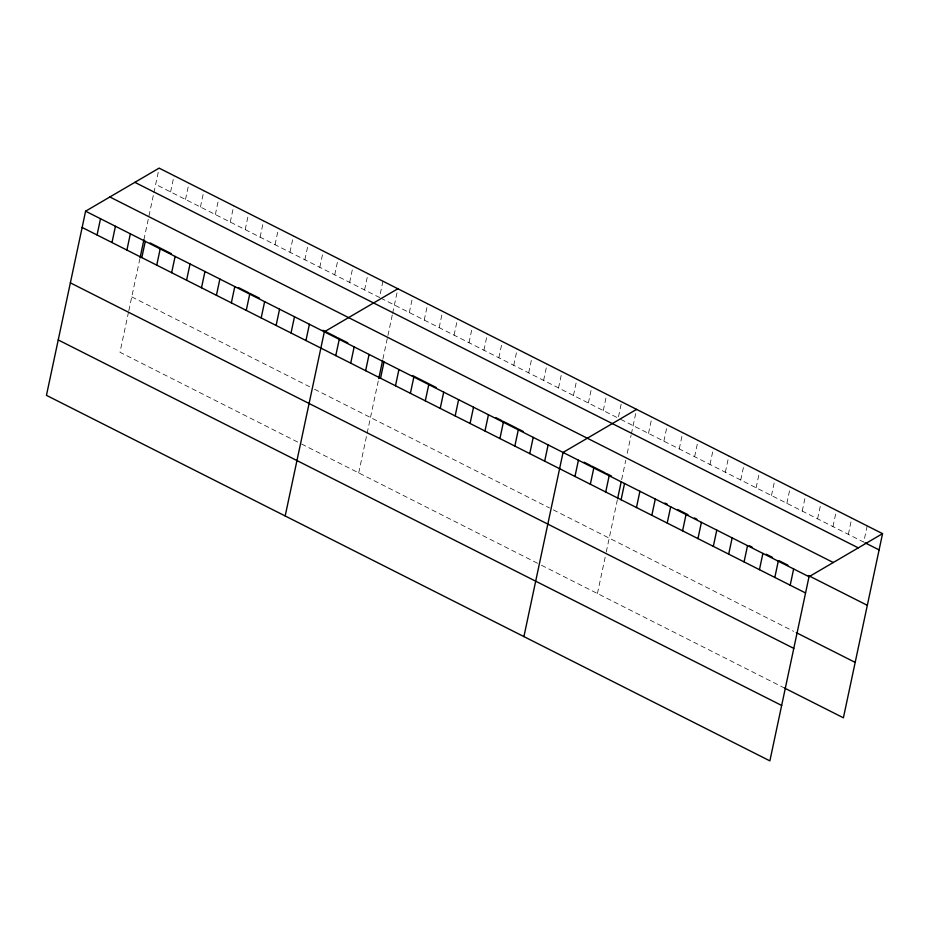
<?xml version="1.0" encoding="UTF-8"?>
<svg xmlns="http://www.w3.org/2000/svg" width="929" height="929" viewBox="0 0 929 929"><rect width="100%" height="100%" fill="white"/><g stroke="black" fill="none" stroke-linecap="round" stroke-linejoin="round"><path stroke-width="0.7" stroke-dasharray="4.64 3.48" d="M128.516 312.109L119.98 352.277L299.033 442.75M128.817 310.727L139.756 259.249M143.89 239.787L153.61 194.08M153.9 192.698L159.126 168.126M170.588 191.92L174.048 175.662M185.51 199.468L188.97 183.21M200.432 207.004L203.892 190.747M215.354 214.541L218.803 198.283M230.276 222.077L233.725 205.82M245.198 229.614L248.647 213.368M260.108 237.162L263.569 220.905M275.03 244.699L278.491 228.441M289.953 252.235L293.413 235.978M304.875 259.772L308.335 243.514M319.797 267.308L323.257 251.062M334.719 274.856L338.168 258.599M349.641 282.393L353.09 266.135M364.563 289.929L368.012 273.672M382.934 281.208L379.473 297.466L155.666 184.383M358.71 472.907L378.486 379.88M382.922 359.024L387.625 336.867M387.927 335.485L392.34 314.699M392.63 313.317L397.566 290.103M409.317 312.55L412.778 296.293M424.239 320.087L427.7 303.829M439.162 327.623L442.622 311.366M454.084 335.16L457.532 318.902M469.006 342.708L472.455 326.451M483.928 350.245L487.377 333.987M498.85 357.781L502.299 341.524M513.76 365.318L517.221 349.06M528.682 372.854L532.143 356.608M543.604 380.402L547.065 364.145M558.526 387.939L561.987 371.681M573.448 395.475L576.897 379.218M588.371 403.012L591.819 386.754M603.293 410.548L606.742 394.302M618.493 416.738L621.664 401.839M597.44 593.526L605.685 554.741M606.277 551.977L617.495 499.198M621.652 479.654L625.774 460.261M627.238 453.329L631.07 435.329M631.36 433.948L636.586 409.375M648.5 433.402L651.961 417.144M663.875 441.17L667.336 424.913M679.25 448.939L682.699 432.682M694.625 456.696L698.074 440.439M709.988 464.465L713.449 448.208M725.363 472.234L728.824 455.976M740.738 480.003L744.199 463.745M756.113 487.771L759.562 471.514M771.488 495.54L774.937 479.283M786.863 503.309L790.312 487.051M802.226 511.078L805.687 494.82M817.601 518.835L821.062 502.589M832.976 526.604L836.437 510.346M848.351 534.372L851.8 518.115M867.175 525.884L863.726 542.141L619.457 418.724M380.727 298.093L618.215 418.096M131.755 296.874L309.566 386.719M314.536 389.228L549.538 507.966M553.266 509.847L793.691 631.337M301.519 444.004L537.763 563.369M541.491 565.262L784.482 688.029"/><path stroke-width="1.39" d="M85.596 211.197L46.45 395.348L769.874 760.874L809.02 576.723L882.55 533.652L159.126 168.126L85.596 211.197L809.02 576.723M97.057 234.991L100.518 218.733M111.979 242.527L115.44 226.27M126.901 250.064L130.35 233.806M140.035 257.96L143.89 239.787M141.823 257.6L145.272 241.354M156.746 265.148L160.194 248.891M171.656 272.685L175.117 256.427M186.578 280.221L190.039 263.964M201.5 287.758L204.961 271.5M216.422 295.294L219.883 279.048M231.344 302.842L234.805 286.585M246.266 310.379L249.715 294.121M261.188 317.915L264.637 301.658M276.11 325.452L279.559 309.194M291.032 333L294.481 316.743M305.943 340.537L309.403 324.279M285.18 515.967L324.326 331.816L397.856 288.756M335.787 355.61L339.248 339.352M350.709 363.146L354.17 346.889M365.631 370.694L369.08 354.437M378.765 378.579L382.62 360.417M380.553 378.231L384.002 361.973M395.475 385.767L398.924 369.51M410.397 393.304L413.846 377.046M425.308 400.84L428.768 384.594M440.23 408.388L443.69 392.131M455.152 415.925L458.612 399.667M470.074 423.461L473.535 407.204M484.996 430.998L488.445 414.74M499.918 438.534L503.367 422.289M514.84 446.083L518.289 429.825M529.762 453.619L533.211 437.362M544.673 461.156L548.133 444.898M523.91 636.597L563.055 452.435L636.586 409.375M574.97 476.461L578.43 460.203M590.345 484.23L593.805 467.972M605.72 491.998L609.169 475.741M617.773 497.909L621.083 482.337M621.095 499.767L624.543 483.51M636.458 507.536L639.918 491.278M651.833 515.305L655.293 499.047M667.208 523.062L670.668 506.816M682.583 530.831L686.032 514.573M697.958 538.599L701.407 522.342M713.321 546.368L716.782 530.111M728.696 554.137L732.157 537.879M744.071 561.906L747.531 545.648M759.446 569.674L762.895 553.417M774.821 577.443L778.27 561.186M790.196 585.212L793.645 568.954M882.55 533.652L843.404 717.803L784.482 688.029M865.004 542.791L879.089 549.91M134.856 182.339L858.28 547.866M109.854 196.983L833.278 562.509M150.115 242.933L171.25 253.617M238.393 287.537L248.333 292.565M249.576 293.192L259.528 298.221M322.944 330.259L336.612 337.169M337.866 337.796L347.806 342.824M412.464 375.49L436.084 387.428M495.772 417.585L501.985 420.721M503.228 421.36L516.907 428.269M518.15 428.896L523.12 431.404M584.051 462.189L590.263 465.336M591.518 465.963L605.185 472.873M606.428 473.5L611.41 476.008M664.909 503.042L667.475 504.342M677.717 509.522L687.971 514.701M694.369 517.929L696.936 519.23M749.459 545.764L752.025 547.065M766.111 554.183L772.522 557.412M778.92 560.651L787.897 565.18M808.393 575.539L867.314 605.313M82.135 227.454L805.559 592.969M796.258 632.626L855.179 662.4M70.36 282.857L793.784 648.384M58.225 339.944L781.649 705.459"/></g></svg>
